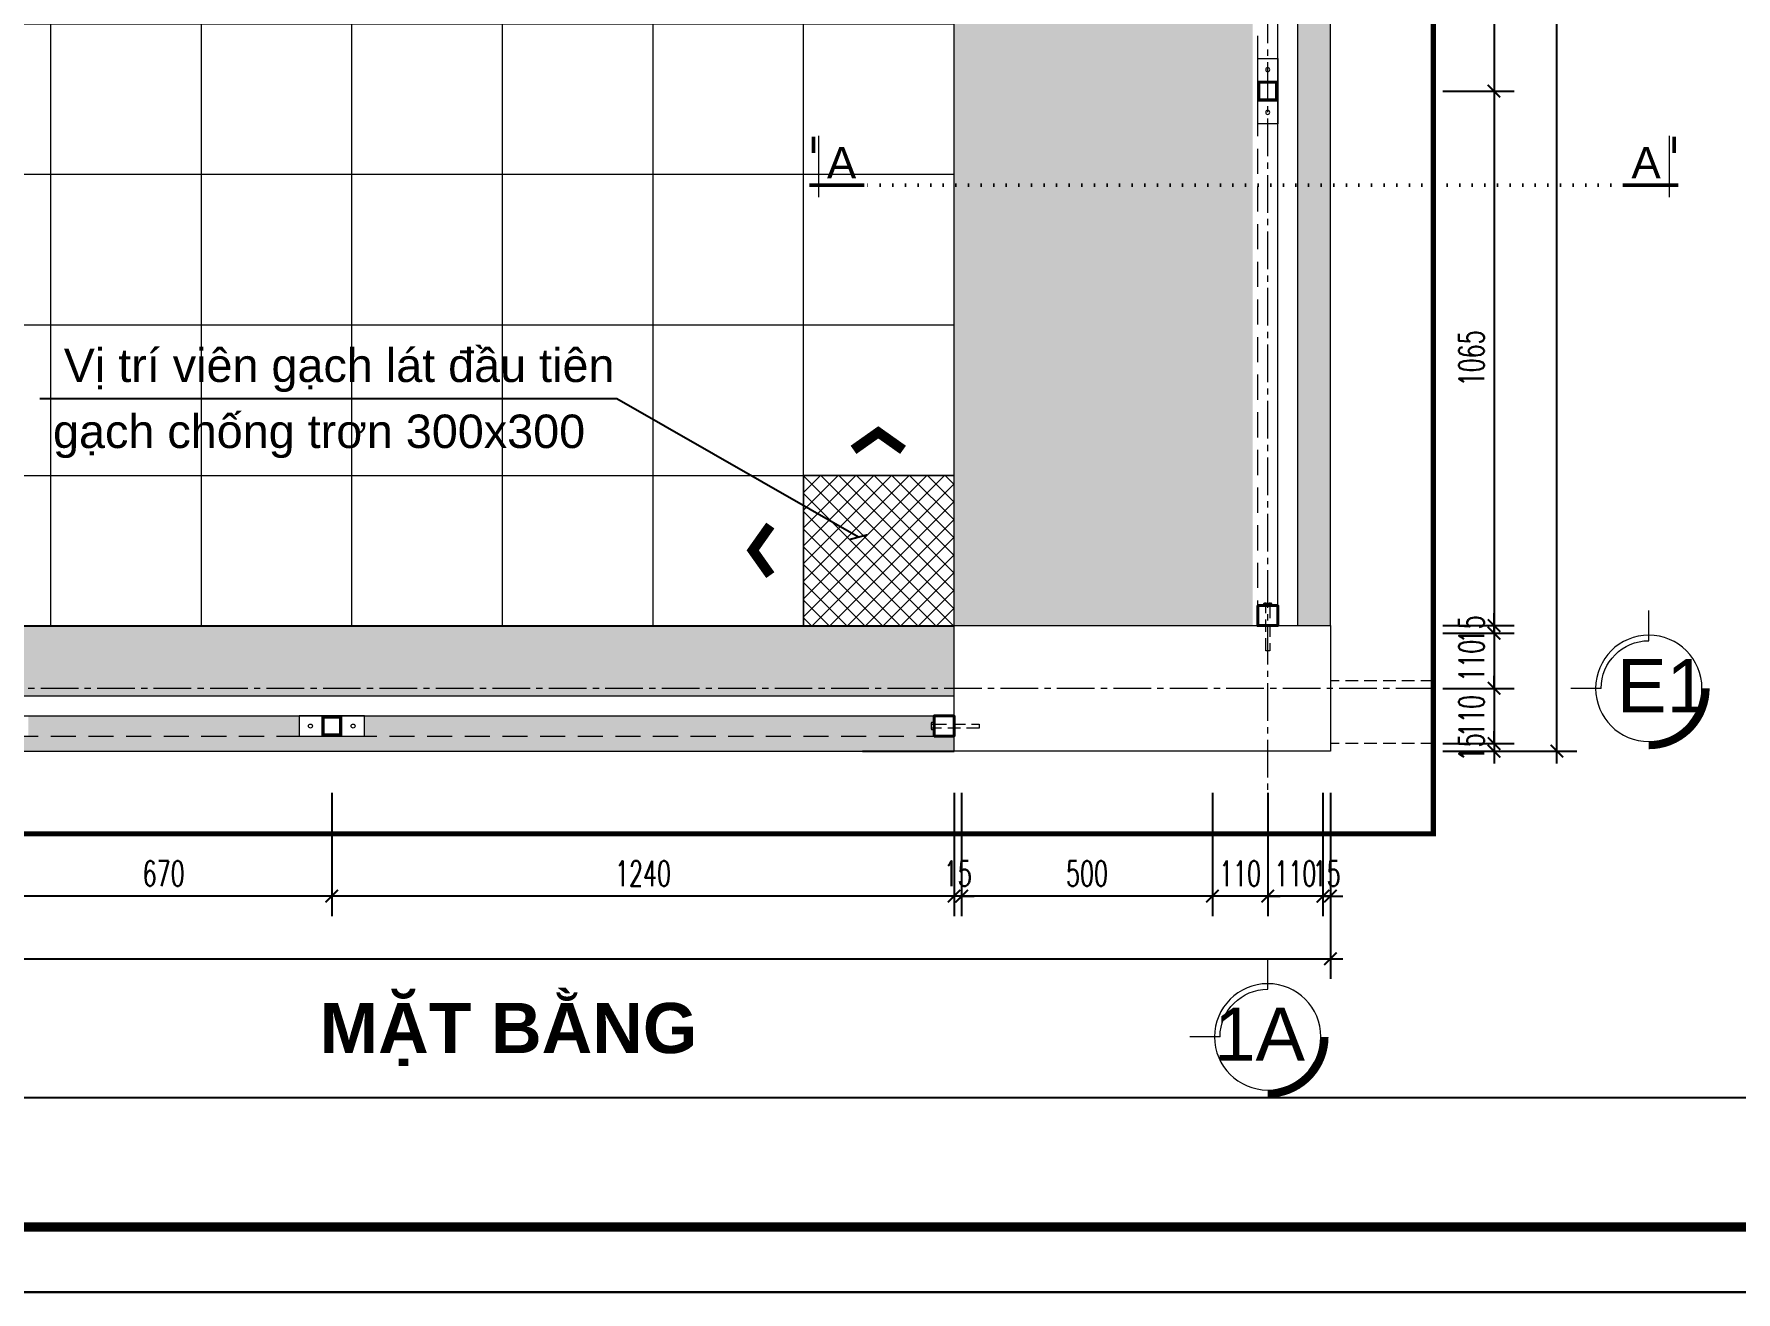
# Model space of a CAD drawing. Header units: millimetres. Extents: x -229618 to 2906, y -178063 to 96806.
# Drawn here: x -89539 to -86147, y -56426 to -53919 of the extents above; entities that cross this region are included whole.
import ezdxf
from ezdxf.enums import TextEntityAlignment as Align

# ---------------------------------------------------------------- set-up
doc = ezdxf.new("R2010")
doc.units = ezdxf.units.MM
doc.header["$LTSCALE"] = 200
doc.header["$MEASUREMENT"] = 0
doc.header["$PDMODE"] = 3
doc.header["$PDSIZE"] = 50
for name, pattern in [('CENTER2', [1.125, 0.75, -0.125, 0.125, -0.125]), ('DASHED2', [0.375, 0.25, -0.125]), ('DOT2', [0.125, 0, -0.125]), ('HIDDEN2', [0.1875, 0.125, -0.0625])]:
    doc.linetypes.add(name, pattern=pattern)
doc.layers.get('0').update_dxf_attribs({"color": 95, "linetype": 'CONTINUOUS'})
doc.layers.get('DEFPOINTS').update_dxf_attribs({"linetype": 'CONTINUOUS'})
for name, color, linetype, lineweight in [('cat', 1, 'CONTINUOUS', 40), ('hatch', 250, 'CONTINUOUS', 5), ('KH cat', 2, 'HIDDEN2', 50), ('khuat', 8, 'DASHED2', 15), ('thay', 7, 'CONTINUOUS', 18), ('tim', 18, 'CENTER2', 9)]:
    doc.layers.add(name, color=color, linetype=linetype, lineweight=lineweight)
for name, color, linetype in [('CUA', 145, 'CONTINUOUS'), ('DIM', 251, 'CONTINUOUS'), ('KHUNGTEN', 7, 'CONTINUOUS'), ('TEXT', 33, 'CONTINUOUS')]:
    doc.layers.add(name, color=color, linetype=linetype)
doc.layers.add('in', color=203, linetype='CONTINUOUS', lineweight=5, plot=False)
doc.styles.add('Aria H B iso', font='Vharialb_0.ttf')
doc.styles.add('Aria H iso', font='Vharial_0.ttf')
doc.styles.add('Arial iso', font='vnarial_0.ttf')
doc.styles.add('Scale', font='vnsimli.shx', dxfattribs={"width": 0.65, "bigfont": 'bigfont.shx'})
doc.dimstyles.new('Scale', dxfattribs={"dimscale": 75, "dimtxt": 2, "dimasz": 1, "dimexe": 1.6, "dimexo": 0, "dimgap": 0.8, "dimtad": 1, "dimdec": 0, "dimzin": 0, "dimdsep": 46, "dimtxsty": 'Scale', "dimblk": 'ARCHTICK', "dimcen": 0.1, "dimdle": 1, "dimclrd": 256, "dimclre": 256, "dimclrt": 3, "dimadec": 0, "dimazin": 0, "dimtfac": 1, "dimtdec": 0, "dimtix": 1, "dimtmove": 2, "dimatfit": 3, "dimldrblk": 'ARCHTICK', "dimfxl": 0, "dimtolj": 1, "dimtzin": 0, "dimarcsym": 0})

# ---------------------------------------------------------------- blocks, each defined once
blk = doc.blocks.new('KhungA3')
at = {"layer": 'DEFPOINTS', "color": 8}
blk.add_lwpolyline([(-3.74, 3.81), (416.31, 3.81), (416.31, 300.81), (-3.74, 300.81)], close=True, dxfattribs=at)
at = {"layer": 'KHUNGTEN', "color": 4, "const_width": 0.724}
blk.add_lwpolyline([(7.54, 8.99), (411.13, 8.99), (411.13, 295.64), (7.54, 295.64)], close=True, dxfattribs=at)
blk = doc.blocks.new('ctbanma')
at = {"layer": 'cat'}
h = blk.add_hatch(color=256, dxfattribs=at)
h.paths.add_polyline_path([(20, 20), (-20, 20), (-20, -20), (20, -20)])
h.paths.add_polyline_path([(17.5, 17.5), (17.5, -17.5), (-17.5, -17.5), (-17.5, 17.5)], flags=16)
blk.add_lwpolyline([(-17.5, -17.5), (17.5, -17.5), (17.5, 17.5), (-17.5, 17.5)], close=True, dxfattribs=at)
at = {"layer": 'hatch'}
blk.add_lwpolyline([(-20, -20), (20, -20), (20, 20), (-20, 20)], close=True, dxfattribs=at)
at = {"layer": 'thay'}
blk.add_lwpolyline([(-65, -20), (65, -20), (65, 20), (-65, 20)], close=True, dxfattribs=at)
for centre in [(-42.5, 0), (42.5, 0)]:
    blk.add_circle(centre, 4, dxfattribs=at)
blk = doc.blocks.new('*U2625')
at = {"layer": 'thay', "ltscale": 600}
for p, q in [((0, 20), (0, 361)), ((534, -513), (874, -513))]:
    blk.add_line(p, q, dxfattribs=at)
at = {"layer": 'thay', "ltscale": 600, "const_width": 85.2}
blk.add_lwpolyline([(-639, -513, 0.414214), (0, -1152, 0.414214)], format="xyb", dxfattribs=at)
at = {"layer": 'thay', "ltscale": 600}
blk.add_circle((0, -513), 596, dxfattribs=at)
blk.add_arc((0, -513), 534, 0, 90, dxfattribs=at)
at = {"layer": 'TEXT', "linetype": 'Continuous', "style": 'Aria H iso'}
blk.add_attdef('A', text='', height=596, dxfattribs=at).set_placement((0, -781), align=Align.CENTER)
blk = doc.blocks.new('_ArchTick')
at = {"color": 0, "linetype": 'ByBlock', "const_width": 0.15}
blk.add_lwpolyline([(-0.5, -0.5), (0.5, 0.5)], dxfattribs=at)
blk = doc.blocks.new('*D2802')
at = {"layer": 'DEFPOINTS', "color": 0}
for p in [(-86970.5, -55431.2), (-86955.5, -55431.2), (-86970.5, -55636.9)]:
    blk.add_point(p, dxfattribs=at)
at = {"layer": 'DIM', "lineweight": -2}
for p, q in [((-86970.5, -55431.2), (-86970.5, -55676.9)), ((-86955.5, -55431.2), (-86955.5, -55676.9)), ((-86970.5, -55636.9), (-86995.5, -55636.9)), ((-86955.5, -55636.9), (-86970.5, -55636.9)), ((-86955.5, -55636.9), (-86930.5, -55636.9))]:
    blk.add_line(p, q, dxfattribs=at)
at = {"layer": 'DIM', "lineweight": -2, "xscale": 25, "yscale": 25, "zscale": 25}
blk.add_blockref('_ArchTick', (-86970.5, -55636.9), dxfattribs=at)
at = {"layer": 'DIM', "lineweight": -2, "xscale": 25, "yscale": 25, "zscale": 25, "rotation": 180}
blk.add_blockref('_ArchTick', (-86955.5, -55636.9), dxfattribs=at)
at = {"layer": 'DIM', "color": 3, "insert": (-86963, -55591.9), "char_height": 50, "attachment_point": 5, "style": 'Scale'}
blk.add_mtext('\\A1;15', dxfattribs=at)
blk = doc.blocks.new('*D2803')
at = {"layer": 'DEFPOINTS', "color": 0}
for p in [(-87080.5, -55431.2), (-86970.5, -55431.2), (-87080.5, -55636.9)]:
    blk.add_point(p, dxfattribs=at)
at = {"layer": 'DIM', "lineweight": -2}
for p, q in [((-87080.5, -55431.2), (-87080.5, -55676.9)), ((-86970.5, -55431.2), (-86970.5, -55676.9)), ((-87080.5, -55636.9), (-87105.5, -55636.9)), ((-86970.5, -55636.9), (-87080.5, -55636.9)), ((-86970.5, -55636.9), (-86945.5, -55636.9))]:
    blk.add_line(p, q, dxfattribs=at)
at = {"layer": 'DIM', "lineweight": -2, "xscale": 25, "yscale": 25, "zscale": 25}
blk.add_blockref('_ArchTick', (-87080.5, -55636.9), dxfattribs=at)
at = {"layer": 'DIM', "lineweight": -2, "xscale": 25, "yscale": 25, "zscale": 25, "rotation": 180}
blk.add_blockref('_ArchTick', (-86970.5, -55636.9), dxfattribs=at)
at = {"layer": 'DIM', "color": 3, "insert": (-87025.5, -55591.9), "char_height": 50, "attachment_point": 5, "style": 'Scale'}
blk.add_mtext('\\A1;110', dxfattribs=at)
blk = doc.blocks.new('*D2804')
at = {"layer": 'DEFPOINTS', "color": 0}
for p in [(-87190.5, -55431.2), (-87080.5, -55431.2), (-87190.5, -55636.9)]:
    blk.add_point(p, dxfattribs=at)
at = {"layer": 'DIM', "lineweight": -2}
for p, q in [((-87190.5, -55431.2), (-87190.5, -55676.9)), ((-87080.5, -55431.2), (-87080.5, -55676.9)), ((-87190.5, -55636.9), (-87215.5, -55636.9)), ((-87080.5, -55636.9), (-87190.5, -55636.9)), ((-87080.5, -55636.9), (-87055.5, -55636.9))]:
    blk.add_line(p, q, dxfattribs=at)
at = {"layer": 'DIM', "lineweight": -2, "xscale": 25, "yscale": 25, "zscale": 25}
blk.add_blockref('_ArchTick', (-87190.5, -55636.9), dxfattribs=at)
at = {"layer": 'DIM', "lineweight": -2, "xscale": 25, "yscale": 25, "zscale": 25, "rotation": 180}
blk.add_blockref('_ArchTick', (-87080.5, -55636.9), dxfattribs=at)
at = {"layer": 'DIM', "color": 3, "insert": (-87135.5, -55591.9), "char_height": 50, "attachment_point": 5, "style": 'Scale'}
blk.add_mtext('\\A1;110', dxfattribs=at)
blk = doc.blocks.new('*D2805')
at = {"layer": 'DEFPOINTS', "color": 0}
for p in [(-87690.5, -55431.2), (-87190.5, -55431.2), (-87690.5, -55636.9)]:
    blk.add_point(p, dxfattribs=at)
at = {"layer": 'DIM', "lineweight": -2}
for p, q in [((-87690.5, -55431.2), (-87690.5, -55676.9)), ((-87190.5, -55431.2), (-87190.5, -55676.9)), ((-87165.5, -55636.9), (-87715.5, -55636.9))]:
    blk.add_line(p, q, dxfattribs=at)
at = {"layer": 'DIM', "lineweight": -2, "xscale": 25, "yscale": 25, "zscale": 25, "rotation": 180}
blk.add_blockref('_ArchTick', (-87690.5, -55636.9), dxfattribs=at)
at = {"layer": 'DIM', "lineweight": -2, "xscale": 25, "yscale": 25, "zscale": 25}
blk.add_blockref('_ArchTick', (-87190.5, -55636.9), dxfattribs=at)
at = {"layer": 'DIM', "color": 3, "insert": (-87440.5, -55591.9), "char_height": 50, "attachment_point": 5, "style": 'Scale'}
blk.add_mtext('\\A1;500', dxfattribs=at)
blk = doc.blocks.new('*D2806')
at = {"layer": 'DEFPOINTS', "color": 0}
for p in [(-87705.5, -55431.2), (-87690.5, -55431.2), (-87705.5, -55636.9)]:
    blk.add_point(p, dxfattribs=at)
at = {"layer": 'DIM', "lineweight": -2}
for p, q in [((-87705.5, -55431.2), (-87705.5, -55676.9)), ((-87690.5, -55431.2), (-87690.5, -55676.9)), ((-87705.5, -55636.9), (-87730.5, -55636.9)), ((-87690.5, -55636.9), (-87705.5, -55636.9)), ((-87690.5, -55636.9), (-87665.5, -55636.9))]:
    blk.add_line(p, q, dxfattribs=at)
at = {"layer": 'DIM', "lineweight": -2, "xscale": 25, "yscale": 25, "zscale": 25}
blk.add_blockref('_ArchTick', (-87705.5, -55636.9), dxfattribs=at)
at = {"layer": 'DIM', "lineweight": -2, "xscale": 25, "yscale": 25, "zscale": 25, "rotation": 180}
blk.add_blockref('_ArchTick', (-87690.5, -55636.9), dxfattribs=at)
at = {"layer": 'DIM', "color": 3, "insert": (-87698, -55591.9), "char_height": 50, "attachment_point": 5, "style": 'Scale'}
blk.add_mtext('\\A1;15', dxfattribs=at)
blk = doc.blocks.new('*D2807')
at = {"layer": 'DEFPOINTS', "color": 0}
for p in [(-88945.5, -55431.2), (-87705.5, -55431.2), (-88945.5, -55636.9)]:
    blk.add_point(p, dxfattribs=at)
at = {"layer": 'DIM', "lineweight": -2}
for p, q in [((-88945.5, -55431.2), (-88945.5, -55676.9)), ((-87705.5, -55431.2), (-87705.5, -55676.9)), ((-87680.5, -55636.9), (-88970.5, -55636.9))]:
    blk.add_line(p, q, dxfattribs=at)
at = {"layer": 'DIM', "lineweight": -2, "xscale": 25, "yscale": 25, "zscale": 25, "rotation": 180}
blk.add_blockref('_ArchTick', (-88945.5, -55636.9), dxfattribs=at)
at = {"layer": 'DIM', "lineweight": -2, "xscale": 25, "yscale": 25, "zscale": 25}
blk.add_blockref('_ArchTick', (-87705.5, -55636.9), dxfattribs=at)
at = {"layer": 'DIM', "color": 3, "insert": (-88325.5, -55591.9), "char_height": 50, "attachment_point": 5, "style": 'Scale'}
blk.add_mtext('\\A1;1240', dxfattribs=at)
blk = doc.blocks.new('*D2808')
at = {"layer": 'DEFPOINTS', "color": 0}
for p in [(-89615.5, -55431.2), (-88945.5, -55431.2), (-89615.5, -55636.9)]:
    blk.add_point(p, dxfattribs=at)
at = {"layer": 'DIM', "lineweight": -2}
for p, q in [((-89615.5, -55431.2), (-89615.5, -55676.9)), ((-88945.5, -55431.2), (-88945.5, -55676.9)), ((-88920.5, -55636.9), (-89640.5, -55636.9))]:
    blk.add_line(p, q, dxfattribs=at)
at = {"layer": 'DIM', "lineweight": -2, "xscale": 25, "yscale": 25, "zscale": 25, "rotation": 180}
blk.add_blockref('_ArchTick', (-89615.5, -55636.9), dxfattribs=at)
at = {"layer": 'DIM', "lineweight": -2, "xscale": 25, "yscale": 25, "zscale": 25}
blk.add_blockref('_ArchTick', (-88945.5, -55636.9), dxfattribs=at)
at = {"layer": 'DIM', "color": 3, "insert": (-89280.5, -55591.9), "char_height": 50, "attachment_point": 5, "style": 'Scale'}
blk.add_mtext('\\A1;670', dxfattribs=at)
blk = doc.blocks.new('*D2820')
at = {"layer": 'DEFPOINTS', "color": 0}
for p in [(-93505.5, -55431.2), (-86955.5, -55431.2), (-86955.5, -55761.9)]:
    blk.add_point(p, dxfattribs=at)
at = {"layer": 'DIM', "lineweight": -2}
for p, q in [((-93505.5, -55431.2), (-93505.5, -55801.9)), ((-86955.5, -55431.2), (-86955.5, -55801.9)), ((-93530.5, -55761.9), (-86930.5, -55761.9))]:
    blk.add_line(p, q, dxfattribs=at)
at = {"layer": 'DIM', "lineweight": -2, "xscale": 25, "yscale": 25, "zscale": 25, "rotation": 180}
blk.add_blockref('_ArchTick', (-93505.5, -55761.9), dxfattribs=at)
at = {"layer": 'DIM', "lineweight": -2, "xscale": 25, "yscale": 25, "zscale": 25}
blk.add_blockref('_ArchTick', (-86955.5, -55761.9), dxfattribs=at)
at = {"layer": 'DIM', "color": 3, "insert": (-90230.5, -55716.9), "char_height": 50, "attachment_point": 5, "style": 'Scale'}
blk.add_mtext('\\A1;6550', dxfattribs=at)
blk = doc.blocks.new('*D2849')
at = {"layer": 'DEFPOINTS', "color": 0}
for p in [(-86731.3, -53363), (-86731.3, -54033), (-86629.5, -54033)]:
    blk.add_point(p, dxfattribs=at)
at = {"layer": 'DIM', "lineweight": -2}
for p, q in [((-86629.5, -53338), (-86629.5, -54058)), ((-86731.3, -53363), (-86589.5, -53363)), ((-86731.3, -54033), (-86589.5, -54033))]:
    blk.add_line(p, q, dxfattribs=at)
at = {"layer": 'DIM', "lineweight": -2, "xscale": 25, "yscale": 25, "zscale": 25}
for p, rotation in [((-86629.5, -53363), 90), ((-86629.5, -54033), 270)]:
    blk.add_blockref('_ArchTick', p, dxfattribs=dict(at, rotation=rotation))
at = {"layer": 'DIM', "color": 3, "insert": (-86674.5, -53698), "char_height": 50, "attachment_point": 5, "rotation": 90, "style": 'Scale'}
blk.add_mtext('\\A1;670', dxfattribs=at)
blk = doc.blocks.new('*D2850')
at = {"layer": 'DEFPOINTS', "color": 0}
for p in [(-86731.3, -54033), (-86731.3, -55098), (-86629.5, -55098)]:
    blk.add_point(p, dxfattribs=at)
at = {"layer": 'DIM', "lineweight": -2}
for p, q in [((-86629.5, -54008), (-86629.5, -55123)), ((-86731.3, -54033), (-86589.5, -54033)), ((-86731.3, -55098), (-86589.5, -55098))]:
    blk.add_line(p, q, dxfattribs=at)
at = {"layer": 'DIM', "lineweight": -2, "xscale": 25, "yscale": 25, "zscale": 25}
for p, rotation in [((-86629.5, -54033), 90), ((-86629.5, -55098), 270)]:
    blk.add_blockref('_ArchTick', p, dxfattribs=dict(at, rotation=rotation))
at = {"layer": 'DIM', "color": 3, "insert": (-86674.5, -54565.5), "char_height": 50, "attachment_point": 5, "rotation": 90, "style": 'Scale'}
blk.add_mtext('\\A1;1065', dxfattribs=at)
blk = doc.blocks.new('*D2851')
at = {"layer": 'DEFPOINTS', "color": 0}
for p in [(-86731.3, -55098), (-86731.3, -55113), (-86629.5, -55113)]:
    blk.add_point(p, dxfattribs=at)
at = {"layer": 'DIM', "lineweight": -2}
for p, q in [((-86629.5, -55098), (-86629.5, -55073)), ((-86731.3, -55098), (-86589.5, -55098)), ((-86629.5, -55098), (-86629.5, -55113)), ((-86731.3, -55113), (-86589.5, -55113)), ((-86629.5, -55113), (-86629.5, -55138))]:
    blk.add_line(p, q, dxfattribs=at)
at = {"layer": 'DIM', "lineweight": -2, "xscale": 25, "yscale": 25, "zscale": 25}
for p, rotation in [((-86629.5, -55098), 270), ((-86629.5, -55113), 90)]:
    blk.add_blockref('_ArchTick', p, dxfattribs=dict(at, rotation=rotation))
at = {"layer": 'DIM', "color": 3, "insert": (-86674.5, -55105.5), "char_height": 50, "attachment_point": 5, "rotation": 90, "style": 'Scale'}
blk.add_mtext('\\A1;15', dxfattribs=at)
blk = doc.blocks.new('*D2852')
at = {"layer": 'DEFPOINTS', "color": 0}
for p in [(-86731.3, -55113), (-86731.3, -55223), (-86629.5, -55223)]:
    blk.add_point(p, dxfattribs=at)
at = {"layer": 'DIM', "lineweight": -2}
for p, q in [((-86629.5, -55113), (-86629.5, -55088)), ((-86731.3, -55113), (-86589.5, -55113)), ((-86629.5, -55113), (-86629.5, -55223)), ((-86731.3, -55223), (-86589.5, -55223)), ((-86629.5, -55223), (-86629.5, -55248))]:
    blk.add_line(p, q, dxfattribs=at)
at = {"layer": 'DIM', "lineweight": -2, "xscale": 25, "yscale": 25, "zscale": 25}
for p, rotation in [((-86629.5, -55113), 270), ((-86629.5, -55223), 90)]:
    blk.add_blockref('_ArchTick', p, dxfattribs=dict(at, rotation=rotation))
at = {"layer": 'DIM', "color": 3, "insert": (-86674.5, -55168), "char_height": 50, "attachment_point": 5, "rotation": 90, "style": 'Scale'}
blk.add_mtext('\\A1;110', dxfattribs=at)
blk = doc.blocks.new('*D2853')
at = {"layer": 'DEFPOINTS', "color": 0}
for p in [(-86731.3, -55333), (-86731.3, -55348), (-86629.5, -55348)]:
    blk.add_point(p, dxfattribs=at)
at = {"layer": 'DIM', "lineweight": -2}
for p, q in [((-86629.5, -55333), (-86629.5, -55308)), ((-86731.3, -55333), (-86589.5, -55333)), ((-86731.3, -55348), (-86589.5, -55348)), ((-86629.5, -55333), (-86629.5, -55348)), ((-86629.5, -55348), (-86629.5, -55373))]:
    blk.add_line(p, q, dxfattribs=at)
at = {"layer": 'DIM', "lineweight": -2, "xscale": 25, "yscale": 25, "zscale": 25}
for p, rotation in [((-86629.5, -55333), 270), ((-86629.5, -55348), 90)]:
    blk.add_blockref('_ArchTick', p, dxfattribs=dict(at, rotation=rotation))
at = {"layer": 'DIM', "color": 3, "insert": (-86674.5, -55340.5), "char_height": 50, "attachment_point": 5, "rotation": 90, "style": 'Scale'}
blk.add_mtext('\\A1;15', dxfattribs=at)
blk = doc.blocks.new('*D2854')
at = {"layer": 'DEFPOINTS', "color": 0}
for p in [(-86731.3, -55223), (-86731.3, -55333), (-86629.5, -55333)]:
    blk.add_point(p, dxfattribs=at)
at = {"layer": 'DIM', "lineweight": -2}
for p, q in [((-86629.5, -55223), (-86629.5, -55198)), ((-86731.3, -55223), (-86589.5, -55223)), ((-86629.5, -55223), (-86629.5, -55333)), ((-86731.3, -55333), (-86589.5, -55333)), ((-86629.5, -55333), (-86629.5, -55358))]:
    blk.add_line(p, q, dxfattribs=at)
at = {"layer": 'DIM', "lineweight": -2, "xscale": 25, "yscale": 25, "zscale": 25}
for p, rotation in [((-86629.5, -55223), 270), ((-86629.5, -55333), 90)]:
    blk.add_blockref('_ArchTick', p, dxfattribs=dict(at, rotation=rotation))
at = {"layer": 'DIM', "color": 3, "insert": (-86674.5, -55278), "char_height": 50, "attachment_point": 5, "rotation": 90, "style": 'Scale'}
blk.add_mtext('\\A1;110', dxfattribs=at)
blk = doc.blocks.new('*D2855')
at = {"layer": 'DEFPOINTS', "color": 0}
for p in [(-86731.3, -51948), (-86504.5, -51948), (-86731.3, -55348)]:
    blk.add_point(p, dxfattribs=at)
at = {"layer": 'DIM', "lineweight": -2}
for p, q in [((-86731.3, -51948), (-86464.5, -51948)), ((-86504.5, -55373), (-86504.5, -51923)), ((-86731.3, -55348), (-86464.5, -55348))]:
    blk.add_line(p, q, dxfattribs=at)
at = {"layer": 'DIM', "lineweight": -2, "xscale": 25, "yscale": 25, "zscale": 25}
for p, rotation in [((-86504.5, -51948), 90), ((-86504.5, -55348), 270)]:
    blk.add_blockref('_ArchTick', p, dxfattribs=dict(at, rotation=rotation))
at = {"layer": 'DIM', "color": 3, "insert": (-86549.5, -53648), "char_height": 50, "attachment_point": 5, "rotation": 90, "style": 'Scale'}
blk.add_mtext('\\A1;3400', dxfattribs=at)
blk = doc.blocks.new('cactn')
at = {"layer": 'thay', "ltscale": 600}
blk.add_line((-9225, 9972), (-9225, -2458), dxfattribs=at)
at = {"layer": 'thay', "ltscale": 600, "const_width": 762}
for points in [[(-10263, 9771), (-10263, 6486)], [(0, 0), (-11114, 0)]]:
    blk.add_lwpolyline(points, dxfattribs=at)
at = {"layer": 'TEXT', "style": 'Aria H iso'}
blk.add_attdef('A', text='', height=6350, dxfattribs=at).set_placement((-4573, 4581), align=Align.MIDDLE_CENTER)

msp = doc.modelspace()

# ---------------------------------------------------------------- hatches: boundary and pattern name
at = {"layer": 'hatch', "linetype": 'Continuous'}
h = msp.add_hatch(dxfattribs=at)
h.set_pattern_fill('_USER', color=256, scale=300, angle=90, style=0, double=1, pattern_type=0)
h.set_pattern_definition([(90, (-87705.55, -55099.03), (300, 2e-14), []), (7e-15, (-87705.55, -55099.03), (4e-14, -300), [])])
h.paths.add_polyline_path([(-90255.5, -52198), (-87705.5, -52198), (-87705.5, -55099), (-90855.5, -55099), (-90855.5, -53399), (-90255.5, -53399)])
at = {"layer": 'hatch'}
h = msp.add_hatch(dxfattribs=at)
h.set_pattern_fill('AR-CONC,_O', color=256, scale=10)
h.set_pattern_definition([(130, (-32212.31, -178850.92), (-71.726018, -6.275213), [7.5, -82.5]), (185, (-32212.31, -178850.92), (13.875133, 75.219213), [6, -66]), (79.5486, (-32218.284, -178851.446), (-57.850938, 68.943954), [6.37402, -70.11421]), (133.8158, (-32212.31, -178830.92), (-106.724105, -16.5519), [11.25, -123.75]), (83.3644, (-32221.2, -178832.3), (-93.46627, 97.41179), [9.56103, -105.1713]), (188.8158, (-32212.31, -178830.92), (-93.466195, 97.41186), [9, -99]), (159, (-32222.31, -178835.92), (-59.690705, -40.26189), [7.5, -82.5]), (214, (-32222.31, -178835.92), (-24.331533, 72.515005), [6, -66]), (108.5486, (-32227.28, -178839.28), (-84.022263, 32.25305), [6.37402, -70.11421]), (142.5, (-32212.307, -178850.923), (-1.2159855, 33.2893854), [0, -65.2, 0, -67, 0, -66.25]), (172.5, (-32212.307, -178850.923), (-26.306954, 39.441171), [0, -38.2, 0, -63.7, 0, -25.25]), (212.5, (-32190.007, -178850.923), (-53.3822436, -2.255487), [0, -25, 0, -78, 0, -103.5]), (222.5, (-32180.007, -178850.923), (-58.318617, 10.010498), [0, -32.5, 0, -51.8, 0, -73.5])])
h.paths.add_polyline_path([(-90855.5, -55098), (-88005.5, -55098), (-88005.5, -55099), (-87705.5, -55099), (-87705.5, -55208), (-90855.5, -55208)])
h.paths.add_polyline_path([(-90855.5, -55318), (-90815.5, -55318), (-90815.5, -55305.5), (-90810.5, -55305.5), (-90810.5, -55290.5), (-90815.5, -55290.5), (-90815.5, -55278), (-89680.5, -55278), (-89680.5, -55318), (-89550.5, -55318), (-89550.5, -55278), (-89010.5, -55278), (-89010.5, -55318), (-88880.5, -55318), (-88880.5, -55278), (-87745.5, -55278), (-87745.5, -55290.5), (-87750.5, -55290.5), (-87750.5, -55305.5), (-87745.5, -55305.5), (-87745.5, -55318), (-87705.5, -55318), (-87705.5, -55348), (-90855.5, -55348)])
h.paths.add_polyline_path([(-90855.5, -55208), (-87705.5, -55208), (-87705.5, -55238), (-90855.5, -55238)])
h.paths.add_polyline_path([(-91105.5, -53508), (-90855.5, -53508), (-90855.5, -55098), (-91105.5, -55098)])
h.paths.add_polyline_path([(-93255.5, -55098), (-91105.5, -55098), (-91105.5, -55238), (-93255.5, -55238)])
h.paths.add_polyline_path([(-93255.5, -55318), (-93215.5, -55318), (-93215.5, -55305.5), (-93210.5, -55305.5), (-93210.5, -55290.5), (-93215.5, -55290.5), (-93215.5, -55278), (-92245.5, -55278), (-92245.5, -55318), (-92115.5, -55318), (-92115.5, -55278), (-91145.5, -55278), (-91145.5, -55290.5), (-91150.5, -55290.5), (-91150.5, -55305.5), (-91145.5, -55305.5), (-91145.5, -55318), (-91105.5, -55318), (-91105.5, -55348), (-93255.5, -55348)])
h.paths.add_polyline_path([(-93435.5, -54368), (-93395.5, -54368), (-93395.5, -54238), (-93435.5, -54238), (-93435.5, -53548), (-93423, -53548), (-93423, -53553), (-93408, -53553), (-93408, -53548), (-93395.5, -53548), (-93395.5, -53508), (-93255.5, -53508), (-93255.5, -55098), (-93395.5, -55098), (-93395.5, -55058), (-93408, -55058), (-93408, -55053), (-93423, -55053), (-93423, -55058), (-93435.5, -55058)])
h.paths.add_polyline_path([(-93505.5, -53508), (-93475.5, -53508), (-93475.5, -55098), (-93505.5, -55098)])
h.paths.add_polyline_path([(-87705.5, -52293), (-87110.5, -52293), (-87110.5, -55098), (-87190.5, -55098), (-87705.5, -55098)])
h.paths.add_polyline_path([(-87020.5, -55098), (-87020.5, -52293), (-86955.5, -52293), (-86955.5, -55098)])
h = msp.add_hatch(dxfattribs=at)
h.set_pattern_fill('ANSI37', color=256, scale=200, angle=90, style=0, double=1)
h.set_pattern_definition([(315, (15796.62, -85310.172), (17.6776695, 17.6776695), []), (45, (15796.62, -85310.172), (-17.6776695, 17.6776695), [])])
h.paths.add_polyline_path([(-88005.5, -55099), (-87705.5, -55099), (-87705.5, -54799), (-88005.5, -54799)])

# ---------------------------------------------------------------- linework, layer by layer
at = {"layer": 'cat'}
for points in [[(-87100.5, -55058), (-87060.5, -55058), (-87060.5, -55098), (-87100.5, -55098)], [(-87745.5, -55318), (-87745.5, -55278), (-87705.5, -55278), (-87705.5, -55318)]]:
    msp.add_lwpolyline(points, close=True, dxfattribs=at)
at = {"layer": 'CUA', "linetype": 'Continuous'}
msp.add_lwpolyline([(-87888.3, -55348), (-87705.5, -55348)], dxfattribs=at)
at = {"layer": 'DIM'}
msp.add_lwpolyline([(-94641.4, -56037.8), (-85701.6, -56037.8), (-85701.6, -56296.2), (-94641.4, -56296.2)], close=True, dxfattribs=at)
at = {"layer": 'hatch', "linetype": 'DASHED2', "ltscale": 0.5}
for points in [[(-86750.5, -55208), (-86955.5, -55208)], [(-86750.5, -55333), (-86955.5, -55333)]]:
    msp.add_lwpolyline(points, dxfattribs=at)
at = {"layer": 'in'}
msp.add_lwpolyline([(-94923.3, -49000.5), (-84422.3, -49000.5), (-84422.3, -56425.5), (-94923.3, -56425.5)], close=True, dxfattribs=at)
at = {"layer": 'KH cat', "linetype": 'DOT2'}
msp.add_line((-86371.6, -54220.3), (-87884.6, -54220.3), dxfattribs=at)
at = {"layer": 'khuat', "color": 5, "const_width": 10}
msp.add_lwpolyline([(-93652.7, -51822.1), (-86750.5, -51822.1), (-86750.5, -55512.8), (-93652.7, -55512.8), (-93652.7, -51822.1)], dxfattribs=at)
at = {"layer": 'khuat'}
for points in [[(-87100.5, -55098), (-87100.5, -52293)], [(-90855.5, -55318), (-87705.5, -55318)]]:
    msp.add_lwpolyline(points, dxfattribs=at)
at = {"layer": 'khuat', "ltscale": 0.5}
for points in [[(-87076.5, -55148), (-87084.5, -55148), (-87084.5, -55058), (-87076.5, -55058)], [(-87655.5, -55294), (-87655.5, -55302), (-87745.5, -55302), (-87745.5, -55294)]]:
    msp.add_lwpolyline(points, close=True, dxfattribs=at)
at = {"layer": 'TEXT', "const_width": 20}
for points in [[(-87905.9, -54747.8), (-87856.5, -54712.9), (-87807.2, -54747.8)], [(-88071.7, -54997.4), (-88106.7, -54948), (-88071.7, -54898.6)]]:
    msp.add_lwpolyline(points, dxfattribs=at)
at = {"layer": 'thay'}
for p, q in [((-87088, -55058), (-87088, -55054)), ((-87073, -55058), (-87088, -55058)), ((-87087.1, -55053), (-87074, -55053)), ((-87084.3, -55054), (-87084.3, -55058)), ((-87076.8, -55054), (-87076.8, -55058)), ((-87073, -55054), (-87073, -55058)), ((-87750.5, -55304.5), (-87750.5, -55291.5)), ((-87749.6, -55290.5), (-87745.5, -55290.5)), ((-87749.6, -55294.3), (-87745.5, -55294.3)), ((-87749.6, -55301.8), (-87745.5, -55301.8)), ((-87745.5, -55305.5), (-87749.6, -55305.5)), ((-87745.5, -55290.5), (-87745.5, -55305.5))]:
    msp.add_line(p, q, dxfattribs=at)
at = {"layer": 'thay', "linetype": 'Continuous'}
for points in [[(-87705.5, -55098), (-87705.5, -52293)], [(-87020.5, -55098), (-87020.5, -52293)], [(-86955.5, -55098), (-86955.5, -55098), (-86955.5, -52293)], [(-90855.5, -55098), (-87705.5, -55098)], [(-87190.5, -55348), (-87705.5, -55348), (-87705.5, -55098), (-87190.5, -55098)], [(-87190.5, -55098), (-86955.5, -55098), (-86955.5, -55348), (-87190.5, -55348)], [(-90855.5, -55348), (-87705.5, -55348)]]:
    msp.add_lwpolyline(points, dxfattribs=at)
at = {"layer": 'thay'}
for points in [[(-87060.5, -55098), (-87060.5, -52293)], [(-90855.5, -55238), (-87705.5, -55238)], [(-90855.5, -55278), (-87705.5, -55278)]]:
    msp.add_lwpolyline(points, dxfattribs=at)
msp.add_lwpolyline([(-88005.5, -55099), (-87705.5, -55099), (-87705.5, -54799), (-88005.5, -54799)], close=True, dxfattribs=at)
for centre, start, end in [((-87087.1, -55054), 90, 180), ((-87085.3, -55054), 0, 90), ((-87083.3, -55054), 90, 180), ((-87077.8, -55054), 0, 90), ((-87075.8, -55054), 90, 180), ((-87074, -55054), 0, 90), ((-87749.6, -55291.5), 90, 180), ((-87749.6, -55293.3), 180, 270), ((-87749.6, -55295.2), 90, 180), ((-87749.6, -55300.8), 180, 270), ((-87749.6, -55302.7), 90, 180), ((-87749.6, -55304.5), 180, 270)]:
    msp.add_arc(centre, 0.994, start, end, dxfattribs=at)
at = {"layer": 'tim', "ltscale": 0.5}
for p, q in [((-87080.5, -55512.8), (-87080.5, -51822.1)), ((-86750.5, -55223), (-93652.7, -55223))]:
    msp.add_line(p, q, dxfattribs=at)

# ---------------------------------------------------------------- block references
at = {"layer": 'cat', "xscale": -1, "rotation": 90}
msp.add_blockref('ctbanma', (-87080.5, -54033), dxfattribs=at)
at = {"layer": 'cat', "rotation": 180}
msp.add_blockref('ctbanma', (-88945.5, -55298), dxfattribs=at)
at = {"layer": 'CUA'}
ref = msp.add_blockref('cactn', (-87884.6, -54220.3), dxfattribs=dict(at, xscale=0.009842519648373127, yscale=0.009842519590165466, zscale=0.009842519675196733))
ref.add_attrib('A', 'a', dxfattribs={"layer": 'TEXT', "height": 62.5, "style": 'Aria H iso'}).set_placement((-87929.6, -54175.4), align=Align.MIDDLE_CENTER)
ref = msp.add_blockref('cactn', (-86371.6, -54220.3), dxfattribs=dict(at, xscale=-0.009842519648373127, yscale=0.009842519590165466, zscale=0.009842519675196733))
ref.add_attrib('A', 'a', dxfattribs={"layer": 'TEXT', "height": 62.5, "style": 'Aria H iso'}).set_placement((-86326.6, -54175.4), align=Align.MIDDLE_CENTER)
at = {"layer": 'hatch'}
ref = msp.add_blockref('*U2625', (-86321.1, -55131.8), dxfattribs=dict(at, xscale=-0.177800000004936, yscale=0.177800000004936, zscale=0.1778))
ref.add_attrib('A', 'e1', dxfattribs={"layer": 'TEXT', "linetype": 'Continuous', "height": 106, "style": 'Aria H iso'}).set_placement((-86293.9, -55270.7), align=Align.CENTER)
ref = msp.add_blockref('*U2625', (-87080.5, -55826.1), dxfattribs=dict(at, xscale=-0.177800000004936, yscale=0.177800000004936, zscale=0.1778))
ref.add_attrib('A', '1a', dxfattribs={"layer": 'TEXT', "linetype": 'Continuous', "height": 106, "style": 'Aria H iso'}).set_placement((-87096.7, -55965), align=Align.CENTER)
at = {"layer": 'KHUNGTEN', "xscale": 25, "yscale": 25, "zscale": 25.00000000000008}
msp.add_blockref('KhungA3', (-94829.9, -56520.9), dxfattribs=at)

# ---------------------------------------------------------------- texts
at = {"layer": 'TEXT', "style": 'Arial iso'}
for s, p in [('VÞ trÝ viªn g¹ch l¸t ®Çu tiªn', (-89479.7, -54612.6)), ('g¹ch chèng tr¬n 300x300', (-89501, -54744.2))]:
    msp.add_text(s, height=66.667, dxfattribs=at).set_placement(p)
at = {"layer": 'TEXT', "style": 'Aria H B iso'}
msp.add_text('mÆt b»ng ', height=100, dxfattribs=at).set_placement((-88573.9, -55949.7), align=Align.CENTER)

# ---------------------------------------------------------------- dimensions: what is measured, and where the dimension line sits
at = {"layer": 'DIM'}
for base, p1, p2, angle, picture, middle in [((-86504.5, -51948), (-86731.3, -55348), (-86731.3, -51948), 90, '*D2855', (-86549.5, -53648)), ((-86629.5, -54033), (-86731.3, -53363), (-86731.3, -54033), 90, '*D2849', (-86674.5, -53698)), ((-86629.5, -55098), (-86731.3, -54033), (-86731.3, -55098), 90, '*D2850', (-86674.5, -54565.5)), ((-86629.5, -55113), (-86731.3, -55098), (-86731.3, -55113), 90, '*D2851', (-86674.5, -55105.5)), ((-86629.5, -55223), (-86731.3, -55113), (-86731.3, -55223), 90, '*D2852', (-86674.5, -55168)), ((-86629.5, -55333), (-86731.3, -55223), (-86731.3, -55333), 90, '*D2854', (-86674.5, -55278)), ((-86629.5, -55348), (-86731.3, -55333), (-86731.3, -55348), 90, '*D2853', (-86674.5, -55340.5)), ((-86955.5, -55761.9), (-93505.5, -55431.2), (-86955.5, -55431.2), 180, '*D2820', (-90230.5, -55716.9)), ((-89615.5, -55636.9), (-88945.5, -55431.2), (-89615.5, -55431.2), 180, '*D2808', (-89280.5, -55591.9)), ((-88945.5, -55636.9), (-87705.5, -55431.2), (-88945.5, -55431.2), 180, '*D2807', (-88325.5, -55591.9)), ((-87705.5, -55636.9), (-87690.5, -55431.2), (-87705.5, -55431.2), 180, '*D2806', (-87698, -55591.9)), ((-87690.5, -55636.9), (-87190.5, -55431.2), (-87690.5, -55431.2), 180, '*D2805', (-87440.5, -55591.9)), ((-87190.5, -55636.9), (-87080.5, -55431.2), (-87190.5, -55431.2), 180, '*D2804', (-87135.5, -55591.9)), ((-87080.5, -55636.9), (-86970.5, -55431.2), (-87080.5, -55431.2), 180, '*D2803', (-87025.5, -55591.9)), ((-86970.5, -55636.9), (-86955.5, -55431.2), (-86970.5, -55431.2), 180, '*D2802', (-86963, -55591.9))]:
    dim = msp.add_linear_dim(base=base, p1=p1, p2=p2, angle=angle, dimstyle='Scale', override={"dimscale": 25}, dxfattribs=at)
    dim.commit()
    dim.dimension.update_dxf_attribs({"geometry": picture, "text_midpoint": middle})

# ---------------------------------------------------------------- leaders
at = {"layer": 'DIM', "ltscale": 8}
msp.add_leader([(-87895.9, -54921.7), (-88377.2, -54646.4), (-89527.2, -54646.4)], dimstyle='Scale', override={"dimscale": 25, "dimtxt": 1.8, "dimgap": 0.5, "dimtad": 0, "dimclre": 250}, dxfattribs=at)

doc.saveas('drawing.dxf')
